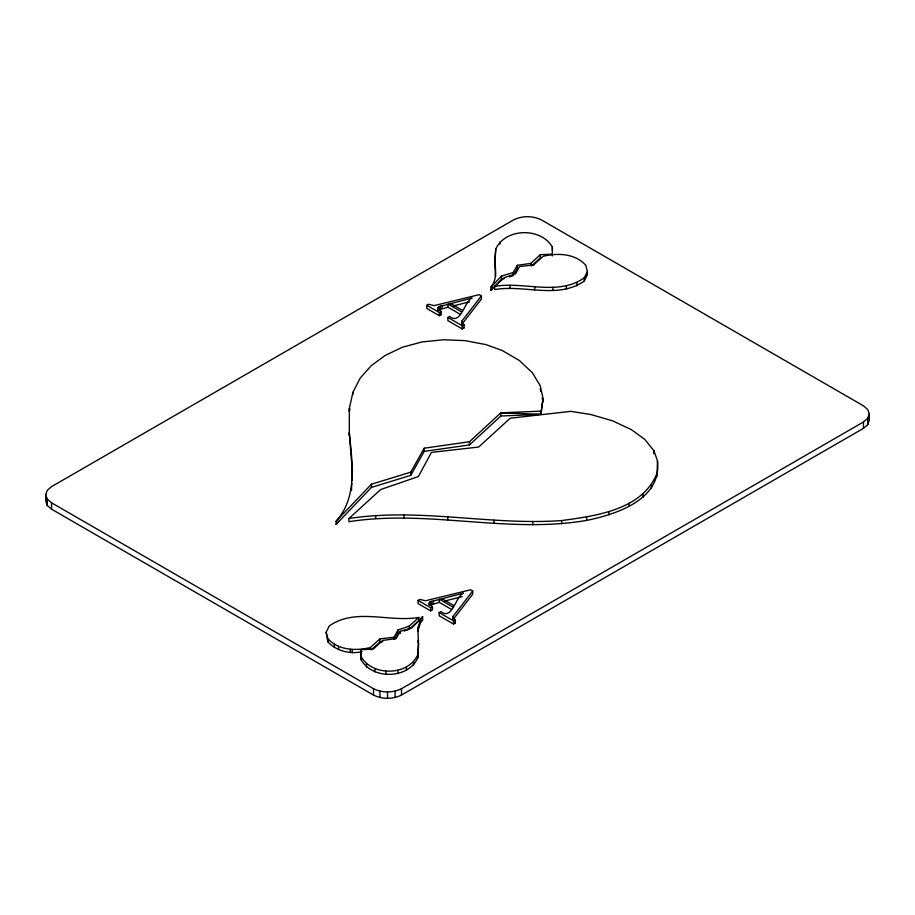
<?xml version="1.0" encoding="UTF-8"?>
<svg xmlns="http://www.w3.org/2000/svg" width="915" height="915" viewBox="0 0 915 915"><rect width="100%" height="100%" fill="white"/><g stroke="black" fill="none" stroke-linecap="round" stroke-linejoin="round"><path stroke-width="1.37" d="M349.301 435.815L349.347 408.376L352.938 392.318L360.121 378.204L371.204 365.68L385.261 355.397L402.509 347.197L421.975 341.958L443.512 339.762L465.129 340.643L485.979 344.612L502.129 350.468L519.354 360.51L532.404 372.794L540.216 385.684L543.053 398.574L540.834 414.323L500.814 416.005L469.475 444.93L424.205 451.381L410.755 475.354L371.456 487.398L336.114 524.398L336.114 521.218C357.982 496.948 352.161 462.269 349.301 432.635L352.378 472.243L351.955 480.558M418.407 642.319L418.407 640.191L417.778 657.896C408.307 679.205 372.359 679.776 361.162 659.841L361.219 649.65L373.217 649.147L382.619 640.466L396.206 638.533L400.244 631.339L412.025 627.724L422.627 616.619L422.627 619.81L420.385 622.875L417.858 631.133L417.858 627.953L420.385 619.695L422.627 616.619M361.162 659.841L361.219 649.65M552.328 255.96L552.363 247.164C541.177 227.24 505.229 227.801 495.747 249.109L494.832 260.306L495.541 276.341M453.119 616.298L453.325 618.551L455.338 619.855L455.338 623.035L453.543 624.076L439.189 615.784L439.189 612.604L440.984 611.563C452.17 620.862 455.681 596.18 463.459 593.149L429.959 601.91L429.066 603.866L432.452 606.645L432.452 609.825L430.668 610.865L418.098 603.603L418.098 600.423L419.894 599.394L425.486 600.766L470.584 589.798L472.7 591.021L472.7 594.201L453.119 619.489L453.119 616.298L472.7 591.021M461.812 321.165L462.018 323.407L464.042 324.711L464.042 327.89L462.247 328.931L447.893 320.639L447.893 317.459L449.688 316.418C460.874 325.717 464.385 301.035 472.163 298.004L438.662 306.777L437.759 308.721L441.156 311.5L441.156 314.68L439.36 315.721L426.802 308.469L426.802 305.278L428.597 304.249L434.19 305.621L479.277 294.653L481.404 295.877L481.404 299.068L461.812 324.345L461.812 321.165L481.404 295.877M656.981 476.555L657.473 460.828L653.893 450.706L644.903 439.509L631.476 429.695L612.638 420.866L590.735 414.484L570.777 411.361L510.193 418.235L478.648 447.046L431.468 452.399L418.349 476.555L380.674 489.536L348.935 518.519L348.935 521.699C427.888 509.266 507.745 534.005 586.618 520.418C616.687 514.264 662.083 499.487 657.473 460.828M351.452 490.268L351.806 483.337M417.778 657.896L418.704 643.519M494.832 263.486L495.747 249.109M410.755 475.354L410.755 472.174L424.205 448.201L469.475 441.739L500.814 412.825L540.834 414.323L543.053 398.574M349.953 408.879L349.347 411.556L349.347 408.376M45.75 494.729L47.26 490.349L51.549 486.643L513.498 219.943C522.191 215.62 532.793 215.62 541.486 219.943L863.451 405.825L867.74 409.531L869.25 413.912L869.25 420.271L867.74 424.651L863.451 428.357L401.502 695.057C392.81 699.38 382.207 699.38 373.514 695.057L51.549 509.175L47.26 505.469L45.75 501.088L45.75 494.729L47.26 499.098L47.26 505.469M867.74 424.651L867.74 418.281L869.25 413.912M348.935 518.519C419.642 507.562 490.737 525.679 561.684 520.555C595.974 515.888 642.296 509.918 656.981 473.375M362.02 651.652C349.988 654.442 336.262 650.977 327.81 641.792L326.14 632.288L329.24 625.974C355.523 607.457 389.424 622.6 418.784 617.431L418.784 620.61L409.257 629.314L409.257 626.123L418.784 617.431M533.662 264.95L519.503 266.551L515.568 273.802L504.268 277.691L494.74 286.395L494.74 289.575C524.112 284.405 558.013 299.548 584.285 281.031L584.285 277.851L587.384 271.538L585.726 265.213C575.169 253.341 557.521 252.826 543.121 256.303L533.662 264.95L531.089 265.819M584.285 281.031L587.384 274.717L587.384 271.538M394.022 639.391L394.022 637.275L397.956 630.023L409.257 626.123M394.685 639.242L397.956 633.203L397.956 630.023M513.292 274.603L513.292 272.487L517.33 265.293L530.906 263.36L540.308 254.679L552.317 254.176M513.967 274.466L517.33 268.472L517.33 265.293M361.162 656.661C372.359 676.585 408.307 676.025 417.778 654.717M504.119 278.48L501.5 279.281L490.897 290.387L490.897 287.196C497.28 279.716 495.518 269.342 494.832 260.306M490.897 290.387L493.139 287.31M336.114 524.398L338.722 521.298M490.897 287.196L501.5 276.101L513.292 272.487M336.114 521.218L371.456 484.218L410.755 472.174M420.706 621.823L422.627 619.81M437.793 310.837L440.252 309.281L448.018 307.246L460.234 314.291M531.958 265.579L540.308 257.87L540.308 254.679M326.14 632.288L327.81 638.613C338.367 650.485 356.004 651 370.403 647.523L379.874 638.876L394.022 637.275M371.456 649.742L379.874 642.056L382.699 641.735M47.26 499.098L51.549 502.804L373.514 688.698C382.207 693.01 392.81 693.021 401.502 688.698L863.451 421.987L867.74 418.281M494.74 286.395C524.112 281.225 558.013 296.369 584.285 277.851M426.802 305.278L439.36 312.541L441.156 311.5M447.893 317.459L462.247 325.751L464.042 324.711M418.098 600.423L430.668 607.674L432.452 606.645M439.189 612.604L453.543 620.885L455.338 619.855M451.53 609.436L439.314 602.39L429.959 605.101L429.959 601.91M397.956 633.203L400.473 632.334M404.236 631.041L408.01 629.737M509.358 276.868L513.292 275.667M453.222 305.942L469.452 301.87M444.518 601.075L462.109 596.671M540.834 411.144L500.814 412.825L500.814 416.005M450.512 303.437L462.555 310.391M461.457 311.821L448.018 304.066L448.018 307.246M439.989 314.005L441.156 314.68M462.956 327.261L464.042 327.89M441.819 598.582L453.863 605.524M452.753 606.965L439.314 599.199L439.314 602.39M454.252 622.406L455.338 623.035M540.216 388.864L540.788 391.448M542.195 397.888L543.053 401.765M417.858 627.953L418.407 643.382M863.451 421.987L863.451 428.357M653.893 450.706L653.893 453.886M651.491 485.122L651.491 488.313M643.005 494.123L643.005 497.303M629.177 503.147L629.177 506.327M608.91 511.542L608.91 514.733M586.618 517.238L586.618 520.418M576.908 282.701L576.908 285.88M566.408 285.938L566.408 289.117M561.684 520.555L561.684 523.735M552.9 287.287L552.9 290.467M552.363 247.164L552.363 250.344M534.737 286.647L534.737 289.826M532.77 521.619L532.77 524.798M530.906 263.36L530.906 265.476M509.964 285.251L509.964 288.431M501.5 276.101L501.5 279.281M499.967 241.972L499.967 244.088M495.118 263.623L495.118 266.814M493.997 520.166L493.997 523.357M469.475 441.739L469.475 444.93M462.247 325.751L462.247 328.931M453.543 620.885L453.543 624.076M447.755 516.826L447.755 520.006M442.014 305.564L442.014 308.744M440.252 306.09L440.252 309.281M439.36 312.541L439.36 315.721M438.662 306.777L438.662 309.956M437.793 307.657L437.793 309.785M433.31 600.709L433.31 603.889M431.56 601.235L431.56 604.415M430.668 607.674L430.668 610.865M429.089 602.802L429.089 604.918M424.205 448.201L424.205 451.381M420.385 619.695L420.385 622.875M413.557 661.854L413.557 665.045M406.409 667.195L406.409 670.386M403.984 514.768L403.984 517.947M401.502 688.698L401.502 695.057M400.244 631.339L400.244 633.455M397.853 670.215L397.853 673.394M395.086 691.168L395.086 697.539M387.514 692.037L387.514 698.408M385.878 670.97L385.878 674.149M379.874 638.876L379.874 642.056M379.931 691.168L379.931 697.539M375.733 515.408L375.733 518.588M374.898 668.705L374.898 671.885M373.514 688.698L373.514 695.057M371.456 484.218L371.456 487.398M370.403 647.523L370.403 649.639M366.446 663.89L366.446 667.069M352.938 392.318L352.938 394.434M352.378 469.063L352.378 472.243M352.229 649.581L352.229 652.761M351.383 488.473L351.383 490.589M350.319 649.353L350.319 652.544M349.873 439.383L349.873 442.563M338.607 646.322L338.607 649.501M334.352 644.274L334.352 647.454M327.81 638.613L327.81 641.792M51.549 502.804L51.549 509.175"/></g></svg>
